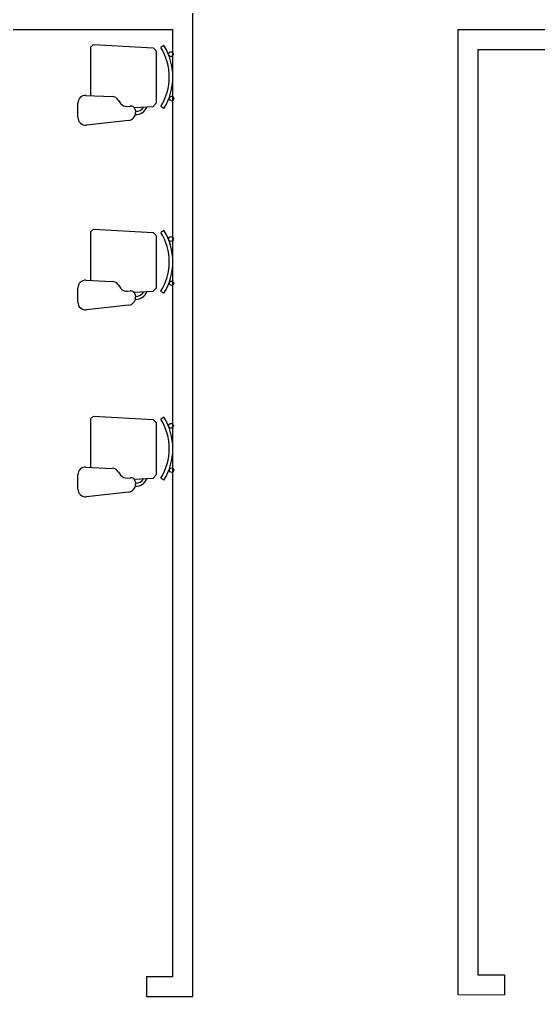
# Model space of a CAD drawing. Header units: inches. Extents: x -55 to 844, y -103 to 167.
# Drawn here: x 790.41 to 794.32, y 40.9 to 48.26 of the extents above; entities that cross this region are included whole.
import ezdxf

# ---------------------------------------------------------------- set-up
doc = ezdxf.new("R2010")
doc.units = ezdxf.units.IN
doc.header["$MEASUREMENT"] = 0
doc.layers.add('ARREDI', color=185, linetype='Continuous')

# ---------------------------------------------------------------- blocks, each defined once
blk = doc.blocks.new('jghfdfds')
at = {"layer": 'ARREDI'}
for p, q in [((786.7236, 30.7959), (786.8304, 30.7959)), ((786.7004, 30.4133), (786.6654, 30.731)), ((786.8889, 30.7346), (786.8794, 30.5364)), ((787.2529, 30.7001), (786.8872, 30.7001)), ((787.2737, 30.6782), (787.2486, 30.2271)), ((787.2529, 30.7001), (787.2737, 30.6782)), ((786.8539, 30.4908), (786.8315, 30.4755)), ((786.8064, 30.4207), (786.8086, 30.4006)), ((786.7749, 30.3617), (786.7604, 30.3612)), ((786.7982, 30.3716), (786.8062, 30.2271)), ((786.8062, 30.2271), (786.8294, 30.2051)), ((787.2254, 30.2051), (786.8294, 30.2051)), ((787.2254, 30.2051), (787.2486, 30.2271)), ((786.7907, 30.1468), (786.8052, 30.1702)), ((787.2642, 30.1468), (787.2497, 30.1702))]:
    blk.add_line(p, q, dxfattribs=at)
for centre, radius in [((786.8661, 30.089), 0.0169), ((787.1996, 30.0936), 0.0179)]:
    blk.add_circle(centre, radius, dxfattribs=at)
for centre, radius, start, end in [((786.7236, 30.7374), 0.0585, 90, 186.28739), ((786.8304, 30.7374), 0.0585, 357.27512, 90), ((786.821, 30.5391), 0.0585, 304.3009, 357.27512), ((786.7585, 30.4197), 0.0585, 186.28739, 271.84858), ((786.8645, 30.4272), 0.0585, 124.3009, 186.33689), ((786.8389, 30.3619), 0.0948, 179.31194, 248.16145), ((786.8389, 30.3619), 0.0725, 180.36085, 239.58436), ((786.7738, 30.3967), 0.035, 271.84858, 6.33689), ((787.0275, 30.5286), 0.4493, 238.19737, 301.80263), ((787.0275, 30.5286), 0.4218, 238.19737, 301.80263)]:
    blk.add_arc(centre, radius, start, end, dxfattribs=at)

msp = doc.modelspace()

# ---------------------------------------------------------------- linework, layer by layer
for p, q in [((785.7323, 48.1889), (791.5644, 48.1889)), ((793.7144, 48.1889), (809.7896, 48.1889)), ((793.7144, 48.1889), (793.7144, 40.9145)), ((793.8644, 48.0389), (801.2191, 48.0389)), ((793.8644, 48.0389), (793.8644, 41.0642)), ((791.3644, 41.0506), (791.3644, 40.9006)), ((791.3644, 41.0506), (791.5644, 41.0506)), ((793.8644, 41.0642), (794.0644, 41.0639)), ((794.0644, 41.0639), (794.0642, 40.9139)), ((791.3644, 40.9006), (791.7144, 40.9006)), ((793.7144, 40.9145), (794.0642, 40.9139))]:
    msp.add_line(p, q)
for points in [[(791.7144, 40.9006), (791.7144, 48.3389)], [(791.5644, 41.0506), (791.5644, 48.1889)], [(791.3644, 40.9006), (791.7144, 40.9006)]]:
    msp.add_lwpolyline(points)

# ---------------------------------------------------------------- block references
at = {"rotation": 90}
for p in [(821.6438, -739.1968), (821.6438, -740.5899), (821.6438, -741.9982)]:
    msp.add_blockref('jghfdfds', p, dxfattribs=at)

doc.saveas('drawing.dxf')
